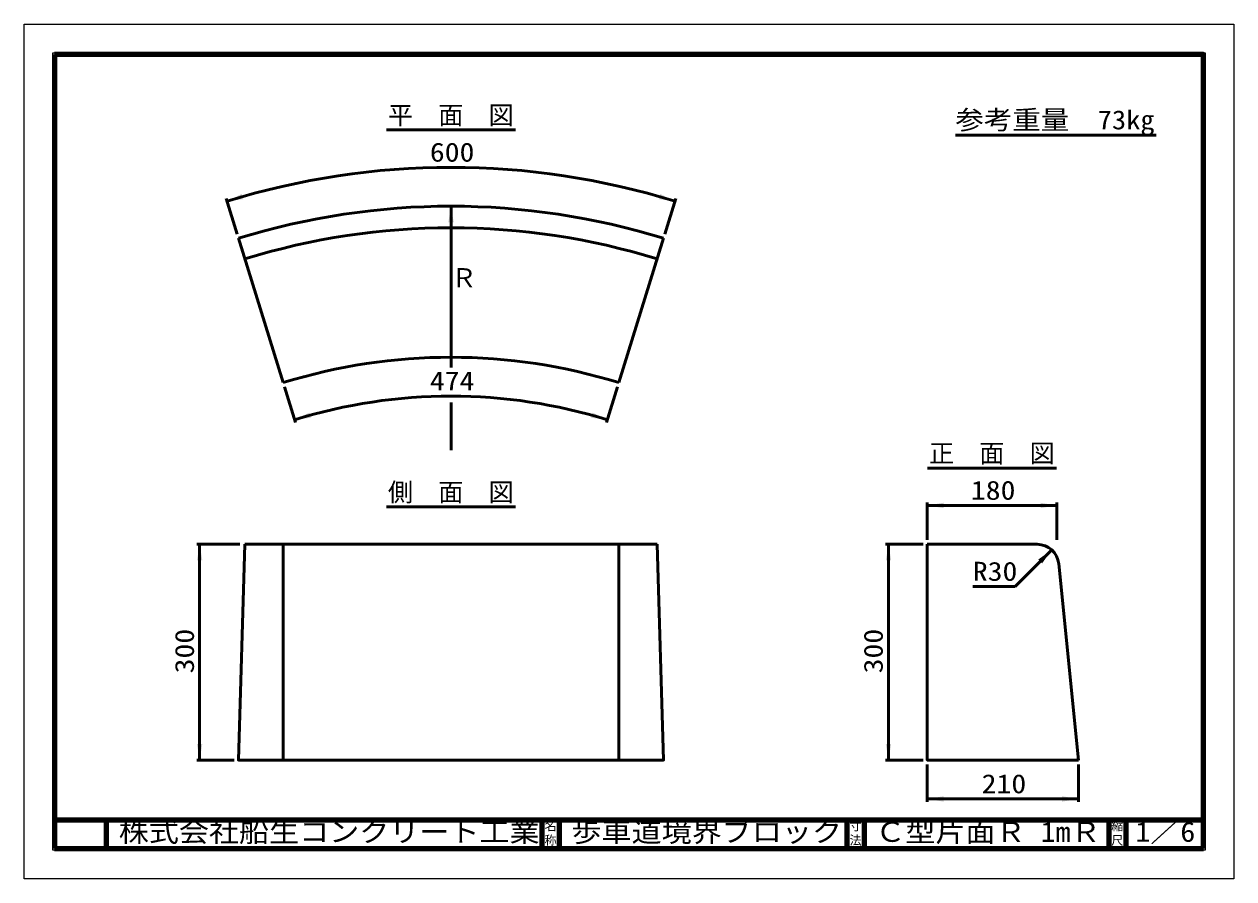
# Model space of a CAD drawing. Units: millimetres, scale not verified, with parts at other scales. Extents: x -2102 to 2102, y -1485 to 1485.
import ezdxf
from ezdxf.enums import TextEntityAlignment as Align

# ---------------------------------------------------------------- set-up
doc = ezdxf.new("R2010")
doc.units = ezdxf.units.MM
doc.header["$LTSCALE"] = 5
doc.layers.add('0-0_V-nasSTD', color=7, linetype='Continuous', lineweight=50)
doc.layers.add('0-1_0', color=7, linetype='Continuous', lineweight=50)
doc.styles.add('ＭＳ ゴシック', font='')
doc.styles.get('ＭＳ ゴシック').set_extended_font_data('MS Gothic')

msp = doc.modelspace()

# ---------------------------------------------------------------- linework, layer by layer
at = {"layer": '0-0_V-nasSTD', "lineweight": 100}
for p, q in [((-1997.5, 1380), (-1997.5, -1380)), ((-302.5, -1280), (-302.5, -1380)), ((-242.5, -1280), (-242.5, -1380)), ((757.5, -1280), (757.5, -1380)), ((817.5, -1280), (817.5, -1380)), ((1667.5, -1280), (1667.5, -1380)), ((1727.5, -1280), (1727.5, -1380)), ((-1997.5, -1380), (1997.5, -1380))]:
    msp.add_line(p, q, dxfattribs=at)
at = {"layer": '0-0_V-nasSTD'}
for p, q in [((-1400.401, 879.365), (-1361.983, 755.171)), ((-618.75, 852.5), (-618.75, 292.5)), ((162.901, 879.365), (124.483, 755.171)), ((-1357.551, 740.841), (-1202.402, 239.29)), ((120.051, 740.841), (-35.098, 239.29)), ((-1197.97, 224.96), (-1159.552, 100.766)), ((-39.53, 224.96), (-77.948, 100.766)), ((-618.75, 170), (-618.75, 5)), ((1037.053, -177.5), (1037.053, -307.5)), ((1037.053, -187.5), (1487.053, -187.5)), ((1487.053, -177.5), (1487.053, -307.5)), ((-1502.551, -322.5), (-1352.551, -322.5)), ((-1492.551, -1072.5), (-1492.551, -322.5)), ((-1335.387, -322.5), (97.887, -322.5)), ((-1202.402, -322.5), (-1202.402, -1072.5)), ((-35.098, -322.5), (-35.098, -1072.5)), ((892.053, -322.5), (1022.053, -322.5)), ((902.053, -1072.5), (902.053, -322.5)), ((1419.179, -322.5), (1037.053, -322.5)), ((1342.225, -469.17), (1469.504, -341.891)), ((1493.807, -390.037), (1562.053, -1072.5)), ((1195.225, -469.17), (1342.225, -469.17)), ((-1502.551, -1072.5), (-1372.551, -1072.5)), ((892.053, -1072.5), (1022.053, -1072.5)), ((1037.053, -1217.5), (1037.053, -1087.5)), ((1562.053, -1217.5), (1562.053, -1087.5)), ((1037.053, -1207.5), (1562.053, -1207.5))]:
    msp.add_line(p, q, dxfattribs=at)
at = {"layer": '0-0_V-nasSTD', "lineweight": 18}
for points in [[(-2102.5, -1485), (-2102.5, 1485), (2102.5, 1485), (2102.5, -1485)], [(-2002.5, -1385), (-2002.5, 1385), (2002.5, 1385), (2002.5, -1385)]]:
    msp.add_lwpolyline(points, close=True, dxfattribs=at)
at = {"layer": '0-0_V-nasSTD', "lineweight": 100}
msp.add_lwpolyline([(1997.5, -1380), (1997.5, 1380), (-1997.5, 1380)], dxfattribs=at)
at = {"layer": '0-0_V-nasSTD'}
for points in [[(-1335.387, -322.5), (-1357.551, -1072.5), (120.051, -1072.5), (97.887, -322.5)], [(1037.053, -322.5), (1037.053, -1072.5), (1562.053, -1072.5)]]:
    msp.add_lwpolyline(points, dxfattribs=at)
for centre, radius, start, end in [((-618.75, -1647.5), 2635, 72.81127, 107.18873), ((-618.75, -1647.5), 2500, 72.81127, 107.18873), ((-618.75, -1647.5), 2425, 72.81127, 107.18873), ((-618.75, -1647.5), 1975, 72.81127, 107.18873), ((-618.75, -1647.5), 1840, 72.81127, 107.18873), ((1419.179, -397.5), 75, 5.71059, 90)]:
    msp.add_arc(centre, radius, start, end, dxfattribs=at)
for points in [[(-1397.446, 869.812), (-1346.208, 894.845), (-1340.859, 876.875)], [(103.359, 876.875), (108.708, 894.845), (159.946, 869.812)], [(-628.125, 796.25), (-618.75, 852.5), (-609.375, 796.25)], [(-1162.507, 110.319), (-1111.155, 135.116), (-1105.888, 117.121)], [(-131.612, 117.121), (-126.345, 135.116), (-74.993, 110.319)], [(1037.053, -187.5), (1093.303, -196.875), (1093.303, -178.125)], [(1430.803, -196.875), (1430.803, -178.125), (1487.053, -187.5)], [(-1501.926, -378.75), (-1492.551, -322.5), (-1483.176, -378.75)], [(892.678, -378.75), (902.053, -322.5), (911.428, -378.75)], [(1423.101, -375.037), (1436.359, -388.295), (1469.504, -341.891)], [(-1501.926, -1016.25), (-1492.551, -1072.5), (-1483.176, -1016.25)], [(892.678, -1016.25), (902.053, -1072.5), (911.428, -1016.25)], [(1037.053, -1207.5), (1093.303, -1216.875), (1093.303, -1198.125)], [(1505.803, -1216.875), (1505.803, -1198.125), (1562.053, -1207.5)]]:
    msp.add_solid(points, dxfattribs=at)
at = {"layer": '0-1_0'}
for p, q in [((-843.125, 1117.5), (-394.375, 1117.5)), ((1832.5, 1099.806), (1134.5, 1099.806)), ((1037.678, -57.5), (1486.428, -57.5)), ((-843.125, -192.5), (-394.375, -192.5))]:
    msp.add_line(p, q, dxfattribs=at)
at = {"layer": '0-1_0', "lineweight": 100}
for p, q in [((-1997.5, -1280), (1997.5, -1280)), ((-1817.5, -1280), (-1817.5, -1380))]:
    msp.add_line(p, q, dxfattribs=at)

# ---------------------------------------------------------------- texts
at = {"layer": '0-0_V-nasSTD', "style": 'ＭＳ ゴシック'}
for s, height, p in [('平\u3000面\u3000図', 64.15, (-838.125, 1117.5)), ('Ｒ', 65.98, (-618.75, 551.25)), ('正\u3000面\u3000図', 64.15, (1042.678, -57.5)), ('側\u3000面\u3000図', 64.15, (-838.125, -192.5)), ('名', 30.79, (-293.518, -1326.001)), ('寸', 30.79, (766.482, -1326.001)), ('縮', 30.79, (1676.482, -1326.001)), ('称', 30.79, (-293.524, -1375.99)), ('法', 30.79, (766.476, -1375.99)), ('尺', 30.79, (1676.476, -1375.99))]:
    msp.add_text(s, height=height, dxfattribs=at).set_placement(p, align=Align.BOTTOM_LEFT)
for s, height, width, p in [('参考重量\u300073kg', 65.98, 1.1, (1134.5, 1099.806)), ('600', 65.98, 1.15, (-692.25, 987.5)), ('474', 65.98, 1.15, (-692.25, 192.5)), ('180', 65.98, 1.15, (1188.553, -187.5)), ('R30', 65.98, 1.15, (1195.225, -469.17)), ('210', 65.98, 1.15, (1226.053, -1207.5)), ('株式会社船生コンクリート工業', 69.65, 1.1, (-1773.75, -1377.5)), ('歩車道境界ブロック', 69.65, 1.1, (-200, -1377.5)), ('Ｃ型片面Ｒ 1mＲ', 69.65, 1.1, (856.25, -1377.5)), ('1／6', 69.65, 1.1, (1760, -1377.418))]:
    msp.add_text(s, height=height, dxfattribs=dict(at, width=width)).set_placement(p, align=Align.BOTTOM_LEFT)
at = {"layer": '0-0_V-nasSTD', "style": 'ＭＳ ゴシック', "width": 1.15}
for p in [(-1492.551, -771), (902.053, -771)]:
    msp.add_text('300', height=65.98, rotation=90, dxfattribs=at).set_placement(p, align=Align.BOTTOM_LEFT)

doc.saveas('drawing.dxf')
